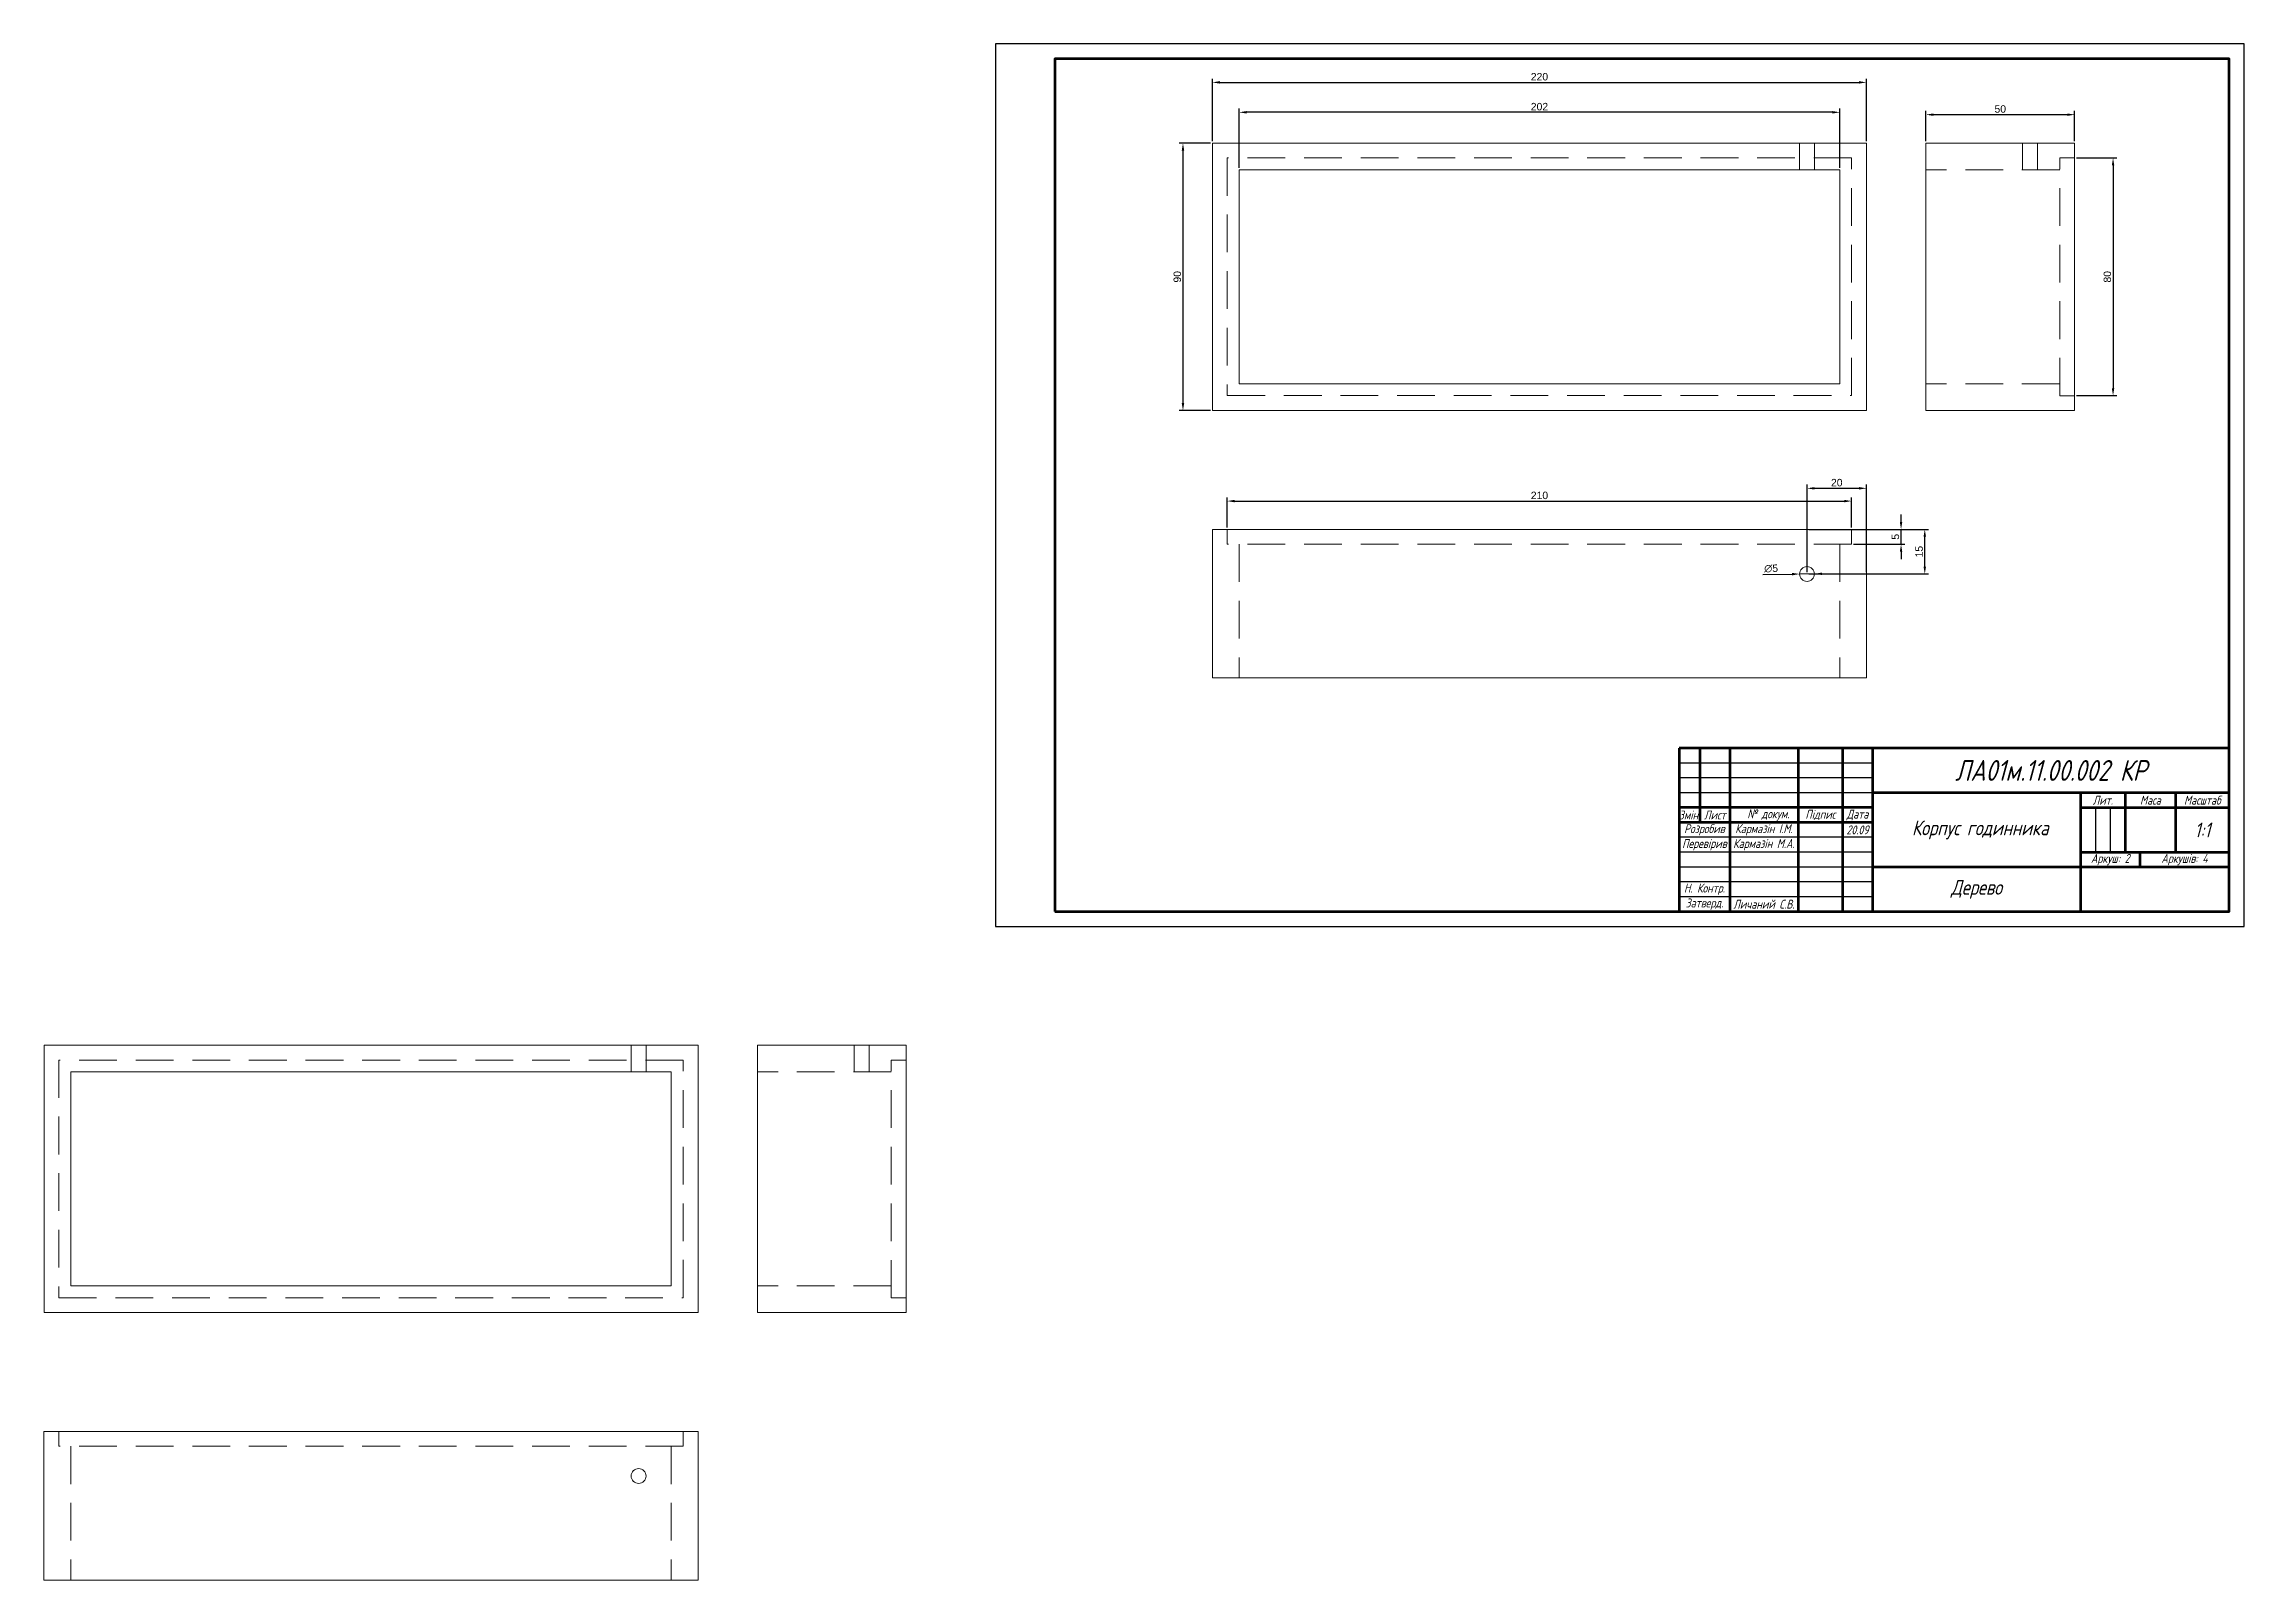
# Model space of a CAD drawing. Header units: millimetres. Extents: x -320 to 420, y -220 to 297.
import ezdxf

# ---------------------------------------------------------------- set-up
doc = ezdxf.new("R2010")
doc.units = ezdxf.units.MM
doc.linetypes.add('DASHED', pattern=[19.05, 12.7, -6.35])
doc.layers.add('Solid thick line', color=250, linetype='Continuous', lineweight=60)
doc.layers.add('Solid thin line', color=250, linetype='Continuous', lineweight=30)
doc.styles.add('GOST A', font='8234.ttf', dxfattribs={"height": 3})
doc.styles.get("Standard").update_dxf_attribs({"font": 'arial.ttf'})
doc.dimstyles.new('ISO-25', dxfattribs={"dimtxt": 2.5, "dimasz": 2.5, "dimexe": 1.25, "dimexo": 0.625, "dimtad": 1, "dimtxsty": 'Standard', "dimcen": 2.5, "dimadec": 0, "dimazin": 0, "dimtfac": 1, "dimtmove": 0, "dimatfit": 3, "dimfxl": 1, "dimarcsym": 0})

# ---------------------------------------------------------------- blocks, each defined once
blk = doc.blocks.new('A$Cf518482a')
at = {"color": 0, "linetype": 'Continuous', "lineweight": 0, "extrusion": (0, 1, -2.22045e-16)}
for p, q in [((-130.5, 45.88), (-130.5, -44.12)), ((89.5, 45.88), (-130.5, 45.88)), ((89.5, -44.12), (89.5, 45.88)), ((-121.5, -35.12), (-121.5, 36.88)), ((-121.5, 36.88), (80.5, 36.88)), ((80.5, 36.88), (80.5, -35.12)), ((80.5, -35.12), (-121.5, -35.12)), ((-130.5, -44.12), (89.5, -44.12))]:
    blk.add_line(p, q, dxfattribs=at)
at = {"color": 0, "linetype": 'DASHED', "lineweight": 0, "extrusion": (0, 1, -2.22045e-16)}
for p, q in [((67, 45.88), (67, 36.88)), ((72, 45.88), (72, 36.88)), ((-125.5, 40.88), (-125.5, -39.12)), ((84.5, 40.88), (-125.5, 40.88)), ((84.5, -39.12), (84.5, 40.88)), ((-125.5, -39.12), (84.5, -39.12))]:
    blk.add_line(p, q, dxfattribs=at)
blk = doc.blocks.new('A$Cf258be9d')
at = {"color": 0, "linetype": 'Continuous', "lineweight": 0}
for p, q in [((-278.64, 160.25), (-278.64, 110.25)), ((-58.64, 160.25), (-278.64, 160.25)), ((-58.64, 160.25), (-58.64, 110.25)), ((-58.64, 110.25), (-278.64, 110.25))]:
    blk.add_line(p, q, dxfattribs=at)
at = {"color": 0, "linetype": 'DASHED', "lineweight": 0}
for p, q in [((-273.64, 160.25), (-273.64, 155.25)), ((-63.64, 160.25), (-63.64, 155.25)), ((-63.64, 155.25), (-273.64, 155.25)), ((-269.64, 155.25), (-269.64, 110.25)), ((-67.64, 155.25), (-67.64, 110.25))]:
    blk.add_line(p, q, dxfattribs=at)
at = {"color": 0, "linetype": 'Continuous', "lineweight": 0}
blk.add_circle((-78.64, 145.25), 2.5, dxfattribs=at)
blk = doc.blocks.new('A$Ce25e0e72')
at = {"color": 0, "linetype": 'Continuous', "lineweight": 0, "extrusion": (2.22045e-16, 1, -2.22045e-16)}
for p, q in [((157.22, 55), (107.22, 55)), ((107.22, -35), (107.22, 55)), ((157.22, -35), (157.22, 55)), ((157.22, -35), (107.22, -35))]:
    blk.add_line(p, q, dxfattribs=at)
at = {"color": 0, "linetype": 'DASHED', "lineweight": 0, "extrusion": (2.22045e-16, 1, -2.22045e-16)}
for p, q in [((139.72, 55), (139.72, 46)), ((144.72, 55), (144.72, 46)), ((152.22, 46), (107.22, 46)), ((157.22, 50), (152.22, 50)), ((152.22, -30), (152.22, 50)), ((152.22, -26), (107.22, -26)), ((157.22, -30), (152.22, -30))]:
    blk.add_line(p, q, dxfattribs=at)
blk = doc.blocks.new('*D8')
at = {"color": 0, "lineweight": -2, "transparency": 16777216}
for p, q in [((82.02, 255.26), (82.02, 275.25)), ((281.52, 274), (84.52, 274)), ((284.02, 255.26), (284.02, 275.25))]:
    blk.add_line(p, q, dxfattribs=at)
at = {"color": 0, "transparency": 16777216}
for points in [[(84.52, 274.42), (84.52, 273.58), (82.02, 274)], [(281.52, 274.42), (281.52, 273.58), (284.02, 274)]]:
    blk.add_solid(points, dxfattribs=at)
at = {"layer": 'Defpoints', "color": 0, "transparency": 16777216}
for p in [(82.02, 274), (82.02, 254.64), (284.02, 254.64)]:
    blk.add_point(p, dxfattribs=at)
at = {"color": 0, "transparency": 16777216, "insert": (183.02, 275.9), "char_height": 2.5, "attachment_point": 5}
blk.add_mtext('202', dxfattribs=at)
blk = doc.blocks.new('*D9')
at = {"color": 0, "lineweight": -2, "transparency": 16777216}
for p, q in [((72.39, 263.64), (61.86, 263.64)), ((63.11, 261.14), (63.11, 176.14)), ((72.39, 173.64), (61.86, 173.64))]:
    blk.add_line(p, q, dxfattribs=at)
at = {"color": 0, "transparency": 16777216}
for points in [[(62.69, 261.14), (63.53, 261.14), (63.11, 263.64)], [(62.69, 176.14), (63.53, 176.14), (63.11, 173.64)]]:
    blk.add_solid(points, dxfattribs=at)
at = {"layer": 'Defpoints', "color": 0, "transparency": 16777216}
for p in [(73.02, 263.64), (63.11, 173.64), (73.02, 173.64)]:
    blk.add_point(p, dxfattribs=at)
at = {"color": 0, "transparency": 16777216, "insert": (61.21, 218.64), "char_height": 2.5, "attachment_point": 5, "rotation": 90}
blk.add_mtext('90', dxfattribs=at)
blk = doc.blocks.new('*D10')
at = {"color": 0, "lineweight": -2, "transparency": 16777216}
for p, q in [((73.02, 264.26), (73.02, 285.32)), ((75.52, 284.07), (290.52, 284.07)), ((293.02, 264.26), (293.02, 285.32))]:
    blk.add_line(p, q, dxfattribs=at)
at = {"color": 0, "transparency": 16777216}
for points in [[(75.52, 284.49), (75.52, 283.66), (73.02, 284.07)], [(290.52, 284.49), (290.52, 283.66), (293.02, 284.07)]]:
    blk.add_solid(points, dxfattribs=at)
at = {"layer": 'Defpoints', "color": 0, "transparency": 16777216}
for p in [(293.02, 284.07), (73.02, 263.64), (293.02, 263.64)]:
    blk.add_point(p, dxfattribs=at)
at = {"color": 0, "transparency": 16777216, "insert": (183.02, 285.97), "char_height": 2.5, "attachment_point": 5}
blk.add_mtext('220', dxfattribs=at)
blk = doc.blocks.new('*D11')
at = {"color": 0, "lineweight": -2, "transparency": 16777216}
for p, q in [((313.02, 264.26), (313.02, 274.46)), ((363.02, 264.26), (363.02, 274.46)), ((315.52, 273.21), (360.52, 273.21))]:
    blk.add_line(p, q, dxfattribs=at)
at = {"color": 0, "transparency": 16777216}
for points in [[(315.52, 273.62), (315.52, 272.79), (313.02, 273.21)], [(360.52, 273.62), (360.52, 272.79), (363.02, 273.21)]]:
    blk.add_solid(points, dxfattribs=at)
at = {"layer": 'Defpoints', "color": 0, "transparency": 16777216}
for p in [(363.02, 273.21), (313.02, 263.64), (363.02, 263.64)]:
    blk.add_point(p, dxfattribs=at)
at = {"color": 0, "transparency": 16777216, "insert": (338.02, 275.11), "char_height": 2.5, "attachment_point": 5}
blk.add_mtext('50', dxfattribs=at)
blk = doc.blocks.new('*D12')
at = {"color": 0, "lineweight": -2, "transparency": 16777216}
for p, q in [((258.15, 118.47), (268.02, 118.58)), ((275.52, 118.67), (270.52, 118.61)), ((278.02, 118.69), (280.52, 118.72))]:
    blk.add_line(p, q, dxfattribs=at)
at = {"color": 0, "transparency": 16777216}
for points in [[(268.01, 119), (268.02, 118.16), (270.52, 118.61)], [(278.01, 119.11), (278.02, 118.28), (275.52, 118.67)]]:
    blk.add_solid(points, dxfattribs=at)
at = {"layer": 'Defpoints', "color": 0, "transparency": 16777216}
for p in [(270.52, 118.61), (275.52, 118.67)]:
    blk.add_point(p, dxfattribs=at)
at = {"color": 0, "transparency": 16777216, "insert": (260.94, 120.47), "char_height": 2.5, "attachment_point": 5, "rotation": 0.64014}
blk.add_mtext('∅5', dxfattribs=at)
blk = doc.blocks.new('*D13')
at = {"color": 0, "lineweight": -2, "transparency": 16777216}
for p, q in [((78.02, 134.26), (78.02, 144.41)), ((80.52, 143.16), (285.52, 143.16)), ((288.02, 134.26), (288.02, 144.41))]:
    blk.add_line(p, q, dxfattribs=at)
at = {"color": 0, "transparency": 16777216}
for points in [[(80.52, 143.58), (80.52, 142.74), (78.02, 143.16)], [(285.52, 143.58), (285.52, 142.74), (288.02, 143.16)]]:
    blk.add_solid(points, dxfattribs=at)
at = {"layer": 'Defpoints', "color": 0, "transparency": 16777216}
for p in [(288.02, 143.16), (78.02, 133.64), (288.02, 133.64)]:
    blk.add_point(p, dxfattribs=at)
at = {"color": 0, "transparency": 16777216, "insert": (183.02, 145.06), "char_height": 2.5, "attachment_point": 5}
blk.add_mtext('210', dxfattribs=at)
blk = doc.blocks.new('*D14')
at = {"color": 0, "lineweight": -2, "transparency": 16777216}
for p, q in [((288.64, 133.64), (305.9, 133.64)), ((304.65, 136.14), (304.65, 138.64)), ((304.65, 128.64), (304.65, 133.64)), ((288.64, 128.64), (305.9, 128.64)), ((304.65, 126.14), (304.65, 123.64))]:
    blk.add_line(p, q, dxfattribs=at)
at = {"color": 0, "transparency": 16777216}
for points in [[(304.23, 136.14), (305.06, 136.14), (304.65, 133.64)], [(304.23, 126.14), (305.06, 126.14), (304.65, 128.64)]]:
    blk.add_solid(points, dxfattribs=at)
at = {"layer": 'Defpoints', "color": 0, "transparency": 16777216}
for p in [(288.02, 133.64), (304.65, 133.64), (288.02, 128.64)]:
    blk.add_point(p, dxfattribs=at)
at = {"color": 0, "transparency": 16777216, "insert": (302.75, 131.14), "char_height": 2.5, "attachment_point": 5, "rotation": 90}
blk.add_mtext('5', dxfattribs=at)
blk = doc.blocks.new('*D15')
at = {"color": 0, "lineweight": -2, "transparency": 16777216}
for p, q in [((363.64, 258.64), (377.21, 258.64)), ((375.96, 256.14), (375.96, 181.14)), ((363.64, 178.64), (377.21, 178.64))]:
    blk.add_line(p, q, dxfattribs=at)
at = {"color": 0, "transparency": 16777216}
for points in [[(375.54, 256.14), (376.37, 256.14), (375.96, 258.64)], [(375.54, 181.14), (376.37, 181.14), (375.96, 178.64)]]:
    blk.add_solid(points, dxfattribs=at)
at = {"layer": 'Defpoints', "color": 0, "transparency": 16777216}
for p in [(363.02, 258.64), (363.02, 178.64), (375.96, 178.64)]:
    blk.add_point(p, dxfattribs=at)
at = {"color": 0, "transparency": 16777216, "insert": (374.05, 218.64), "char_height": 2.5, "attachment_point": 5, "rotation": 90}
blk.add_mtext('80', dxfattribs=at)
blk = doc.blocks.new('*D16')
at = {"color": 0, "lineweight": -2, "transparency": 16777216}
for p, q in [((273.64, 133.64), (313.87, 133.64)), ((312.62, 121.14), (312.62, 131.14)), ((273.64, 118.64), (313.87, 118.64))]:
    blk.add_line(p, q, dxfattribs=at)
at = {"color": 0, "transparency": 16777216}
for points in [[(312.21, 131.14), (313.04, 131.14), (312.62, 133.64)], [(312.21, 121.14), (313.04, 121.14), (312.62, 118.64)]]:
    blk.add_solid(points, dxfattribs=at)
at = {"layer": 'Defpoints', "color": 0, "transparency": 16777216}
for p in [(273.02, 133.64), (312.62, 133.64), (273.02, 118.64)]:
    blk.add_point(p, dxfattribs=at)
at = {"color": 0, "transparency": 16777216, "insert": (310.72, 126.14), "char_height": 2.5, "attachment_point": 5, "rotation": 90}
blk.add_mtext('15', dxfattribs=at)
blk = doc.blocks.new('*D17')
at = {"color": 0, "lineweight": -2, "transparency": 16777216}
for p, q in [((273.02, 119.26), (273.02, 148.71)), ((293.02, 119.26), (293.02, 148.71)), ((275.52, 147.46), (290.52, 147.46))]:
    blk.add_line(p, q, dxfattribs=at)
at = {"color": 0, "transparency": 16777216}
for points in [[(275.52, 147.88), (275.52, 147.04), (273.02, 147.46)], [(290.52, 147.88), (290.52, 147.04), (293.02, 147.46)]]:
    blk.add_solid(points, dxfattribs=at)
at = {"layer": 'Defpoints', "color": 0, "transparency": 16777216}
for p in [(293.02, 147.46), (273.02, 118.64), (293.02, 118.64)]:
    blk.add_point(p, dxfattribs=at)
at = {"color": 0, "transparency": 16777216, "insert": (283.02, 149.36), "char_height": 2.5, "attachment_point": 5}
blk.add_mtext('20', dxfattribs=at)

msp = doc.modelspace()

# ---------------------------------------------------------------- linework, layer by layer
msp.add_lwpolyline([(0, 0), (420, 0), (420, 297), (0, 297)], close=True)
at = {"layer": 'Solid thick line'}
for p, q in [((415, 60), (230, 60)), ((230, 60), (230, 5)), ((237, 60), (237, 35)), ((247, 60), (247, 5)), ((270, 60), (270, 5)), ((285, 60), (285, 5)), ((295, 60), (295, 5)), ((415, 45), (295, 45)), ((365, 45), (365, 5)), ((380, 45), (380, 25)), ((397, 45), (397, 25)), ((295, 40), (230, 40)), ((365, 40), (415, 40)), ((295, 35), (230, 35)), ((365, 25), (415, 25)), ((385, 25), (385, 20)), ((415, 20), (295, 20))]:
    msp.add_line(p, q, dxfattribs=at)
msp.add_lwpolyline([(20, 5), (415, 5), (415, 292), (20, 292)], close=True, dxfattribs=at)
at = {"layer": 'Solid thin line'}
for p, q in [((295, 55), (230, 55)), ((295, 50), (230, 50)), ((295, 45), (230, 45)), ((370, 40), (370, 25)), ((375, 40), (375, 25)), ((295, 30), (230, 30)), ((295, 25), (230, 25)), ((295, 20), (230, 20)), ((295, 15), (230, 15)), ((295, 10), (230, 10))]:
    msp.add_line(p, q, dxfattribs=at)

# ---------------------------------------------------------------- block references
for name, p in [('A$Cf518482a', (203.516, 217.762)), ('A$Ce25e0e72', (205.797, 208.637)), ('A$Cf258be9d', (351.653, -26.614)), ('A$Cf518482a', (-189.5, -85.831)), ('A$Ce25e0e72', (-187.219, -94.956)), ('A$Cf258be9d', (-41.362, -330.207))]:
    msp.add_blockref(name, p)

# ---------------------------------------------------------------- texts
at = {"layer": 'Solid thick line', "attachment_point": 5, "style": 'GOST A'}
for s, width, gutter_width, insert, char_height in [('\\pxqc;{\\fGOST type A|b0|i1|c204|p34;\\C0;ЛА01м.11.00.002 КР}', 120, 12.5, (355, 52.5), 7), ('\\pxqc;{\\fGOST type A|b0|i1|c204|p34;Змін.}', 7, 15, (233.5, 37.5), 3), ('\\pxqc;{\\fGOST type A|b0|i1|c204|p34;Лист}', 10, 15, (242, 37.5), 3), ('\\pxi-3,l4,qc,t4;{\\fGOST type A|b0|i1|c204|p34;№ докум.}', 23, 15, (258.5, 37.5), 3), ('\\pxqc;{\\fGOST type A|b0|i1|c204|p34;Підпис}', 15, 15, (277.5, 37.5), 3), ('\\pxqc;{\\fGOST type A|b0|i1|c204|p34;Дата}', 10, 15, (290, 37.5), 3), ('\\pxqc;{\\fGOST type A|b0|i1|c204|p34;Лит.}', 15, 15, (372.5, 42.5), 3), ('\\pxqc;{\\fGOST type A|b0|i1|c204|p34;Розробив}', 17, 15, (238.5, 32.5), 3), ('\\pxqc;{\\fGOST type A|b0|i1|c204|p34;Перевірив}', 17, 15, (238.5, 27.5), 3), ('\\pxqc;{\\fGOST type A|b0|i1|c204|p34;Н. Контр.}', 17, 15, (238.5, 12.5), 3), ('\\pxqc;{\\fGOST type A|b0|i1|c204|p34;Затверд.}', 17, 15, (238.5, 7.5), 3)]:
    msp.add_mtext_dynamic_manual_height_columns(s, width=width, gutter_width=gutter_width, heights=[0], dxfattribs=dict(at, insert=insert, char_height=char_height))
at = {"layer": 'Solid thin line', "attachment_point": 5, "style": 'GOST A'}
for s, width, insert, char_height in [('\\pxqc;{\\fGOST type A|b0|i1|c204|p34;Маса}', 17, (388.5, 42.5), 3), ('\\pxqc;{\\fGOST type A|b0|i1|c204|p34;Масштаб}', 18, (406, 42.5), 3), ('\\pxqc;{\\fGOST type A|b0|i1|c204|p34;Кармазін І.М.}', 23, (258.5, 32.5), 3), ('\\pxqc;{\\fGOST type A|b0|i1|c204|p34;20.09}', 10, (290, 32.5), 3), ('\\pxqc;{\\fGOST type A|b0|i1|c204|p34; Корпус годинника}', 70, (330, 32.5), 5), ('\\pxqc;{\\fGOST type A|b0|i1|c204|p34;1:1}', 18, (406, 32.5), 5), ('\\pxqc;{\\fGOST type A|b0|i1|c204|p34;Кармазін М.А.}', 23, (258.5, 27.5), 3), ('\\pxqc;{\\fGOST type A|b0|i1|c204|p34;Аркуш: 2}', 20, (375, 22.5), 3), ('\\pxqc;{\\fGOST type A|b0|i1|c204|p34;Аркушів: 4}', 30, (400, 22.5), 3), ('\\pxqc;{\\fGOST type A|b0|i1|c204|p34;Дерево}', 70, (330, 12.5), 5), ('\\pxqc;{\\fGOST type A|b0|i1|c204|p34;Личаний С.В.}', 23, (258.5, 7.5), 3)]:
    msp.add_mtext_dynamic_manual_height_columns(s, width=width, gutter_width=12.5, heights=[0], dxfattribs=dict(at, insert=insert, char_height=char_height))

# ---------------------------------------------------------------- dimensions: what is measured, and where the dimension line sits
for base, p1, p2, picture, middle in [((293.016, 284.073), (73.016, 263.637), (293.016, 263.637), '*D10', (183.016, 285.974)), ((82.016, 274), (284.016, 254.637), (82.016, 254.637), '*D8', (183.016, 275.901)), ((363.016, 273.206), (313.016, 263.637), (363.016, 263.637), '*D11', (338.016, 275.108)), ((293.016, 147.461), (273.016, 118.637), (293.016, 118.637), '*D17', (283.016, 149.362))]:
    dim = msp.add_linear_dim(base=base, p1=p1, p2=p2, dimstyle='ISO-25')
    dim.commit()
    dim.dimension.update_dxf_attribs({"geometry": picture, "text_midpoint": middle})
dim = msp.add_linear_dim(base=(63.109, 173.637), p1=(73.016, 263.637), p2=(73.016, 173.637), angle=90, dimstyle='ISO-25')
dim.commit()
dim.dimension.update_dxf_attribs({"geometry": '*D9', "text_midpoint": (63.109, 218.637), "dimtype": 160})
for base, p1, p2, picture, middle in [((375.955, 178.637), (363.016, 258.637), (363.016, 178.637), '*D15', (374.054, 218.637)), ((312.624, 133.637), (273.016, 118.637), (273.016, 133.637), '*D16', (310.723, 126.137)), ((304.647, 133.637), (288.016, 128.637), (288.016, 133.637), '*D14', (302.751, 131.137))]:
    dim = msp.add_linear_dim(base=base, p1=p1, p2=p2, angle=90, dimstyle='ISO-25')
    dim.commit()
    dim.dimension.update_dxf_attribs({"geometry": picture, "text_midpoint": middle})
dim = msp.add_linear_dim(base=(288.016, 143.16), p1=(78.016, 133.637), p2=(288.016, 133.637), dimstyle='ISO-25')
dim.commit()
dim.dimension.update_dxf_attribs({"geometry": '*D13', "text_midpoint": (183.016, 143.16), "dimtype": 160})
dim = msp.add_diameter_dim_2p(p1=(275.515, 118.665), p2=(270.516, 118.609), dimstyle='ISO-25')
dim.commit()
dim.dimension.update_dxf_attribs({"geometry": '*D12', "text_midpoint": (260.962, 118.503), "dimtype": 163})

doc.saveas('drawing.dxf')
